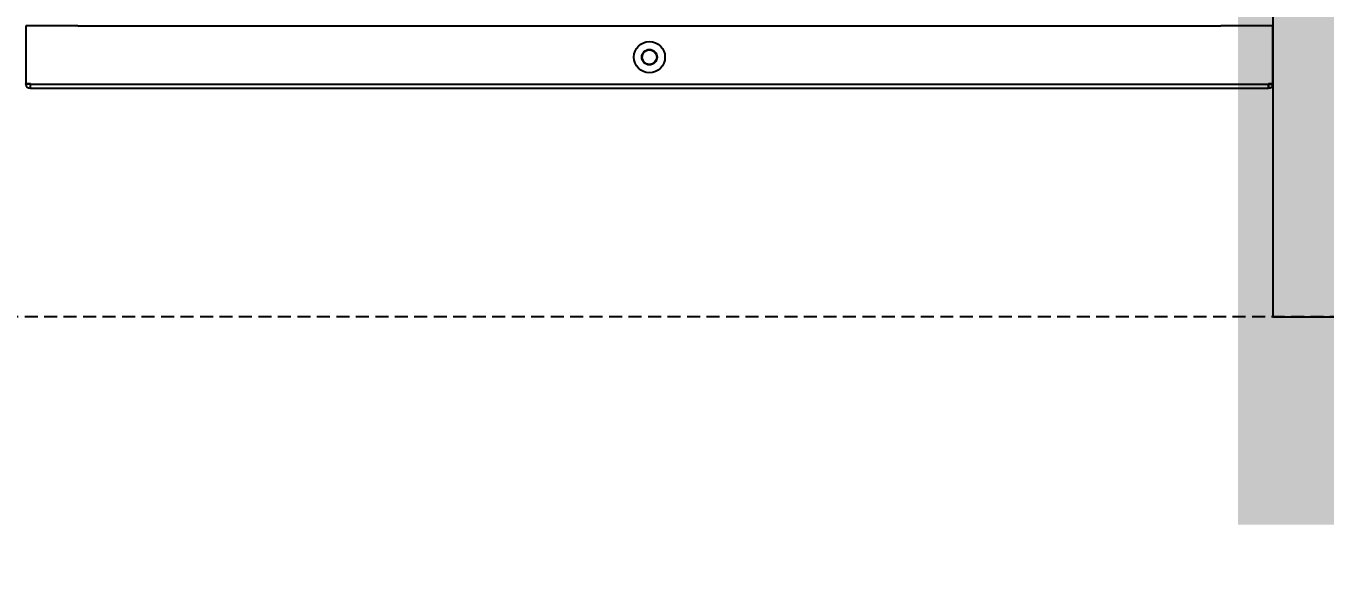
# Model space of a CAD drawing. Extents: x 225000 to 2157367, y 208400 to 840900.
# Drawn here: x 503166 to 503791, y 420079 to 420342 of the extents above; entities that cross this region are included whole.
import ezdxf
from ezdxf.enums import TextEntityAlignment as Align

# ---------------------------------------------------------------- set-up
doc = ezdxf.new("R2010")
doc.units = 0
doc.header["$LTSCALE"] = 10
doc.linetypes.add('XFDP20-DC-PH1$0$HIDDEN2', pattern=[0.1875, 0.125, -0.0625])
for name, color, linetype in [('XFDP20-DC-PH1$0$A-EQ (PH2)', 15, 'XFDP20-DC-PH1$0$HIDDEN2'), ('XFM2Q20-DC$0$EQUIP', 22, 'Continuous'), ('XFM2Q20-DC$0$RACK-DC1-600X1200', 6, 'Continuous')]:
    doc.layers.add(name, color=color, linetype=linetype)
doc.styles.add('Data Center Layout_L20$0$ATS', font='monotxt', dxfattribs={"bigfont": 'BIGFONT'})

# ---------------------------------------------------------------- blocks, each defined once
blk = doc.blocks.new('Data Center Layout_L20')
at = {"style": 'Data Center Layout_L20$0$ATS', "width": 0.5}
blk.add_text('Phase 2', height=1600, dxfattribs=at).set_placement((505375.59, 220902.31), align=Align.MIDDLE_CENTER)
blk = doc.blocks.new('XFDP20-DC-PH1')
at = {"layer": 'XFDP20-DC-PH1$0$A-EQ (PH2)', "ltscale": 5, "elevation": 0}
blk.add_lwpolyline([(509855.59, 220202.31), (500725.59, 220202.31), (500725.59, 221402.31), (509855.59, 221402.31)], close=True, dxfattribs=at)
blk = doc.blocks.new('XFM2Q20-DC$0$RC-96 KW')
at = {"layer": 'XFM2Q20-DC$0$EQUIP'}
for p, q in [((538789.24, 160085.58, 0), (538789.24, 160057.69, 0)), ((538814.24, 160085.58, 0), (538789.24, 160085.58, 0)), ((538814.24, 160085.59, 0), (538814.24, 160085.58, 0)), ((538814.24, 160085.58, 0), (539364.24, 160085.58, 0)), ((539364.24, 160085.58, 0), (539364.24, 160085.59, 0)), ((539389.24, 160085.58, 0), (539364.24, 160085.58, 0)), ((539389.24, 160057.69, 0), (539389.24, 160085.58, 0)), ((538791.34, 160057.69, 0), (538789.24, 160057.69, 0)), ((538789.24, 160057.6, 0), (538789.24, 160057.69, 0)), ((538791.24, 160057.6, 0), (538789.24, 160057.6, 0)), ((538791.24, 160057.6, 0), (538791.24, 160057.69, 0)), ((538791.25, 160057.59, 0), (538791.25, 160055.59, 0)), ((538791.34, 160057.59, 0), (538791.25, 160057.59, 0)), ((538791.34, 160055.59, 0), (538791.25, 160055.59, 0)), ((538791.34, 160057.6, 0), (538791.34, 160057.69, 0)), ((538791.34, 160057.6, 0), (539387.14, 160057.6, 0)), ((538791.34, 160055.59, 0), (538791.34, 160057.6, 0)), ((538791.34, 160055.59, 0), (539387.14, 160055.59, 0)), ((539389.24, 160057.69, 0), (539387.14, 160057.69, 0)), ((539387.14, 160057.6, 0), (539387.14, 160057.69, 0)), ((539387.14, 160055.59, 0), (539387.14, 160057.6, 0)), ((539387.23, 160057.59, 0), (539387.14, 160057.59, 0)), ((539387.23, 160055.59, 0), (539387.14, 160055.59, 0)), ((539387.23, 160057.59, 0), (539387.23, 160055.59, 0)), ((539387.24, 160057.69, 0), (539387.24, 160057.6, 0)), ((539387.24, 160057.6, 0), (539389.24, 160057.6, 0)), ((539389.24, 160057.69, 0), (539389.24, 160057.6, 0))]:
    blk.add_line(p, q, dxfattribs=at)
for radius in [7.5, 3.7, 3.5]:
    blk.add_circle((539089.24, 160070.59, 0), radius, dxfattribs=at)
for centre, radius, start, end in [((538791.25, 160057.6, 0), 2.01, 180, 270), ((538791.25, 160057.6, 0), 0.01, 180, 270), ((539387.23, 160057.6, 0), 0.01, 270, 0), ((539387.23, 160057.6, 0), 2.01, 270, 0)]:
    blk.add_arc(centre, radius, start, end, dxfattribs=at)
blk = doc.blocks.new('XFM2Q20-DC')
at = {"layer": 'XFM2Q20-DC$0$RACK-DC1-600X1200'}
blk.add_line((503765.59, 220202.31), (504375.59, 220202.31), dxfattribs=at)
blk.add_lwpolyline([(504375.59, 221402.31), (503765.59, 221402.31), (503765.59, 220202.31), (504375.59, 220202.31)], close=True, dxfattribs=at)
blk.add_blockref('XFM2Q20-DC$0$RC-96 KW', (-35623.65, 60256.72, 0))

msp = doc.modelspace()

# ---------------------------------------------------------------- block references
for name in ['Data Center Layout_L20', 'XFDP20-DC-PH1', 'XFM2Q20-DC']:
    msp.add_blockref(name, (0, 200000))

doc.saveas('drawing.dxf')
